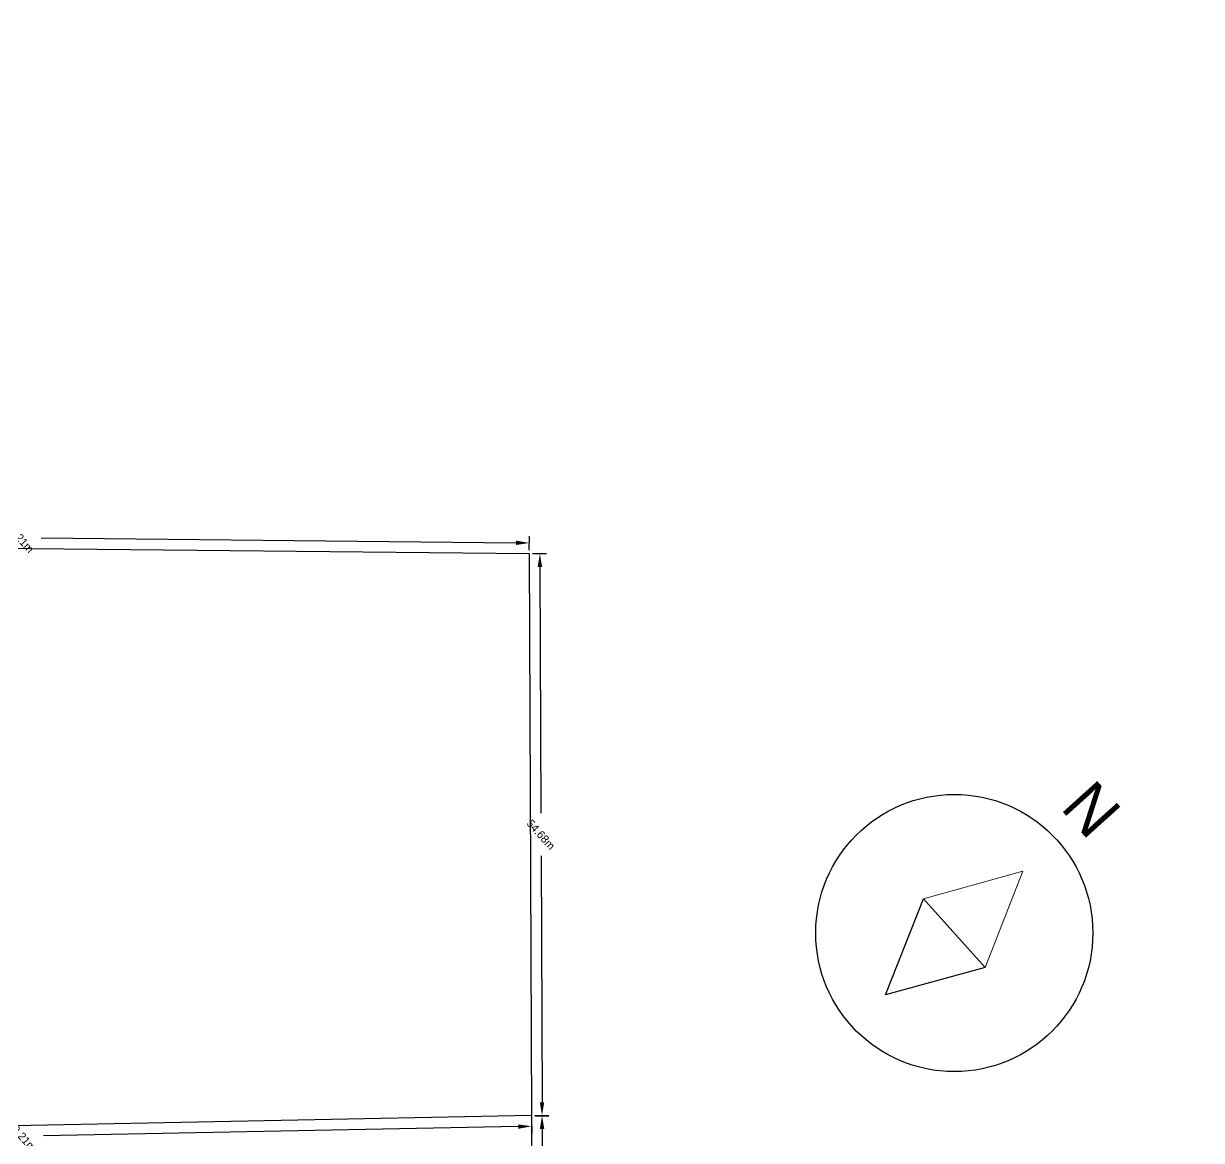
# Model space of a CAD drawing. Header units: millimetres. Extents: x 100467534408 to 100467536215, y 22466358354 to 22466358689.
# Drawn here: x 100467534515.3 to 100467534630.9, y 22466358579 to 22466358688.5 of the extents above; entities that cross this region are included whole.
import ezdxf
from ezdxf.enums import TextEntityAlignment as Align

# ---------------------------------------------------------------- set-up
doc = ezdxf.new("R2010")
doc.units = ezdxf.units.MM
doc.header["$LTSCALE"] = 25.4
doc.layers.get('Defpoints').update_dxf_attribs({"linetype": 'CONTINUOUS'})
doc.layers.add('building', color=7, linetype='CONTINUOUS', true_color=0xffffff)
doc.layers.add('compass', color=7, linetype='CONTINUOUS', true_color=0xffffff)
doc.layers.add('Default', color=7, linetype='CONTINUOUS')
doc.dimstyles.get("Standard").update_dxf_attribs({"dimtxt": 63.5, "dimasz": 4.572, "dimexe": 4.572, "dimexo": 1.5875, "dimgap": 2.286, "dimtad": 0, "dimtih": 1, "dimtoh": 1, "dimdec": 4, "dimzin": 0, "dimdsep": 46, "dimtxsty": 'Standard', "dimcen": 2.286, "dimadec": 0, "dimazin": 0, "dimtfac": 1, "dimtdec": 4, "dimtofl": 0, "dimtmove": 0, "dimatfit": 3, "dimfxl": 25.4, "dimtolj": 1, "dimtzin": 0, "dimarcsym": 0})

# ---------------------------------------------------------------- blocks, each defined once
blk = doc.blocks.new('AUDIT_I_250328083542-59')
at = {"layer": 'Default', "transparency": 16777216}
for p, q in [((0.02, 142.56), (1.77, 144.52)), ((2.8, 141.92), (37.21, 111.18)), ((43.18, 105.85), (77.59, 75.12)), ((78.54, 72.43), (80.29, 74.38))]:
    blk.add_line(p, q, dxfattribs=at)
for points in [[(0.94, 143.59), (3.08, 142.23), (2.53, 141.61)], [(79.45, 73.45), (77.31, 74.81), (77.87, 75.43)]]:
    blk.add_solid(points, dxfattribs=at)
at = {"layer": 'Defpoints', "transparency": 16777216}
for p in [(-0.39, 142.1), (78.12, 71.96)]:
    blk.add_point(p, dxfattribs=at)
at = {"layer": 'Default', "transparency": 16777216}
blk.add_text('54.68m', height=1.5, dxfattribs=at).set_placement((40.2, 108.52), align=Align.MIDDLE_CENTER)
blk = doc.blocks.new('AUDIT_I_250328083542-60')
at = {"layer": 'Default', "transparency": 16777216}
for p, q in [((78.54, 72.42), (80.3, 74.37)), ((81.32, 71.77), (114.64, 41.76)), ((120.59, 36.41), (153.92, 6.4)), ((154.85, 3.7), (156.61, 5.65))]:
    blk.add_line(p, q, dxfattribs=at)
for points in [[(79.46, 73.45), (81.6, 72.08), (81.04, 71.46)], [(155.77, 4.73), (153.64, 6.09), (154.19, 6.71)]]:
    blk.add_solid(points, dxfattribs=at)
at = {"layer": 'Defpoints', "transparency": 16777216}
for p in [(78.12, 71.96), (154.44, 3.24)]:
    blk.add_point(p, dxfattribs=at)
at = {"layer": 'Default', "transparency": 16777216}
blk.add_text('53.34m', height=1.5, dxfattribs=at).set_placement((117.62, 39.09), align=Align.MIDDLE_CENTER)
blk = doc.blocks.new('AUDIT_I_250328083542-64')
at = {"layer": 'Default', "transparency": 16777216}
for p, q in [((-0.85, 142.52), (-2.79, 144.29)), ((-63.77, 76.08), (-3.56, 141.61)), ((-129.4, 4.66), (-69.19, 70.19)), ((-130.08, 1.89), (-132.01, 3.67))]:
    blk.add_line(p, q, dxfattribs=at)
for points in [[(-1.87, 143.45), (-3.25, 141.33), (-3.86, 141.89)], [(-131.09, 2.82), (-129.71, 4.95), (-129.09, 4.38)]]:
    blk.add_solid(points, dxfattribs=at)
at = {"layer": 'Defpoints', "transparency": 16777216}
for p in [(-0.39, 142.1), (-129.62, 1.47)]:
    blk.add_point(p, dxfattribs=at)
at = {"layer": 'Default', "transparency": 16777216}
blk.add_text('99.21m', height=1.5, dxfattribs=at).set_placement((-66.48, 73.14), align=Align.MIDDLE_CENTER)
blk = doc.blocks.new('AUDIT_I_250328083542-65')
at = {"layer": 'Default', "transparency": 16777216}
for p, q in [((78.59, 71.55), (80.58, 69.83)), ((78, 68.76), (19.75, 1.48)), ((14.51, -4.57), (-43.73, -71.86)), ((-46.41, -72.85), (-44.42, -74.57))]:
    blk.add_line(p, q, dxfattribs=at)
for points in [[(79.63, 70.65), (78.31, 68.49), (77.68, 69.03)], [(-45.37, -73.75), (-44.05, -71.58), (-43.42, -72.13)]]:
    blk.add_solid(points, dxfattribs=at)
at = {"layer": 'Defpoints', "transparency": 16777216}
for p in [(78.12, 71.96), (-46.88, -72.44)]:
    blk.add_point(p, dxfattribs=at)
at = {"layer": 'Default', "transparency": 16777216}
blk.add_text('99.21m', height=1.5, dxfattribs=at).set_placement((17.13, -1.55), align=Align.MIDDLE_CENTER)
blk = doc.blocks.new('northArrow')
at = {"layer": 'compass', "color": 1, "lineweight": 20, "true_color": 0xff0000}
blk.add_lwpolyline([(-143.6205, 158.0955), (-144.6205, 156.0955), (-142.6205, 156.0955)], close=True, dxfattribs=at)
at = {"layer": 'compass', "color": 253, "lineweight": -3, "true_color": 0xa5a5a5}
blk.add_lwpolyline([(-144.6205, 156.0955), (-142.6205, 156.0955), (-143.6205, 154.0955)], close=True, dxfattribs=at)
at = {"layer": 'compass', "color": 253, "true_color": 0xa5a5a5}
blk.add_circle((-143.6205, 156.0955), 3, dxfattribs=at)
blk.add_text('N', height=1, dxfattribs=at).set_placement((-143.6205, 160.0955), align=Align.MIDDLE_CENTER)
blk = doc.blocks.new('building0')
at = {"layer": 'building', "color": 253, "true_color": 0xa5a5a5}
for p, q in [((-129.6205, 1.4699), (-0.3929, 142.0955)), ((-0.3929, 142.0955), (78.1224, 71.9597)), ((78.1224, 71.9597), (-46.8819, -72.4387)), ((78.1224, 71.9597), (154.4353, 3.2394))]:
    blk.add_line(p, q, dxfattribs=at)
at = {"layer": 'Default'}
for p1, p2, picture, middle, turn in [((-129.6205, 1.4699), (-0.3929, 142.0955), 'AUDIT_I_250328083542-64', (-66.47933, 73.13597), 47.4186089), ((-0.3929, 142.0955), (78.1224, 71.9597), 'AUDIT_I_250328083542-59', (40.19713, 108.51917), 318.2263631), ((78.1224, 71.9597), (154.4353, 3.2394), 'AUDIT_I_250328083542-60', (117.6172, 39.08576), 317.9967427), ((78.1224, 71.9597), (-46.8819, -72.4387), 'AUDIT_I_250328083542-65', (17.13236, -1.54852), 229.1175773)]:
    dim = blk.add_linear_dim(base=(0, 0), p1=p1, p2=p2, dimstyle='Standard', dxfattribs=at)
    dim.commit()
    dim.dimension.update_dxf_attribs({"geometry": picture, "text_midpoint": middle, "text_rotation": turn})

msp = doc.modelspace()

# ---------------------------------------------------------------- block references
at = {"layer": 'Default', "rotation": 311.9973366804183}
for name, p, xscale, yscale, zscale in [('building0', (100467534509.78461, 22466358586.60376), 0.5235890972481151, 0.5235890972481151, 0.5235890972481151), ('northArrow', (100467534516.4263, 22466357642.36491), 4.531532681288343, 4.531532681288343, 4.531532681288343)]:
    msp.add_blockref(name, p, dxfattribs=dict(at, xscale=xscale, yscale=yscale, zscale=zscale))

doc.saveas('drawing.dxf')
